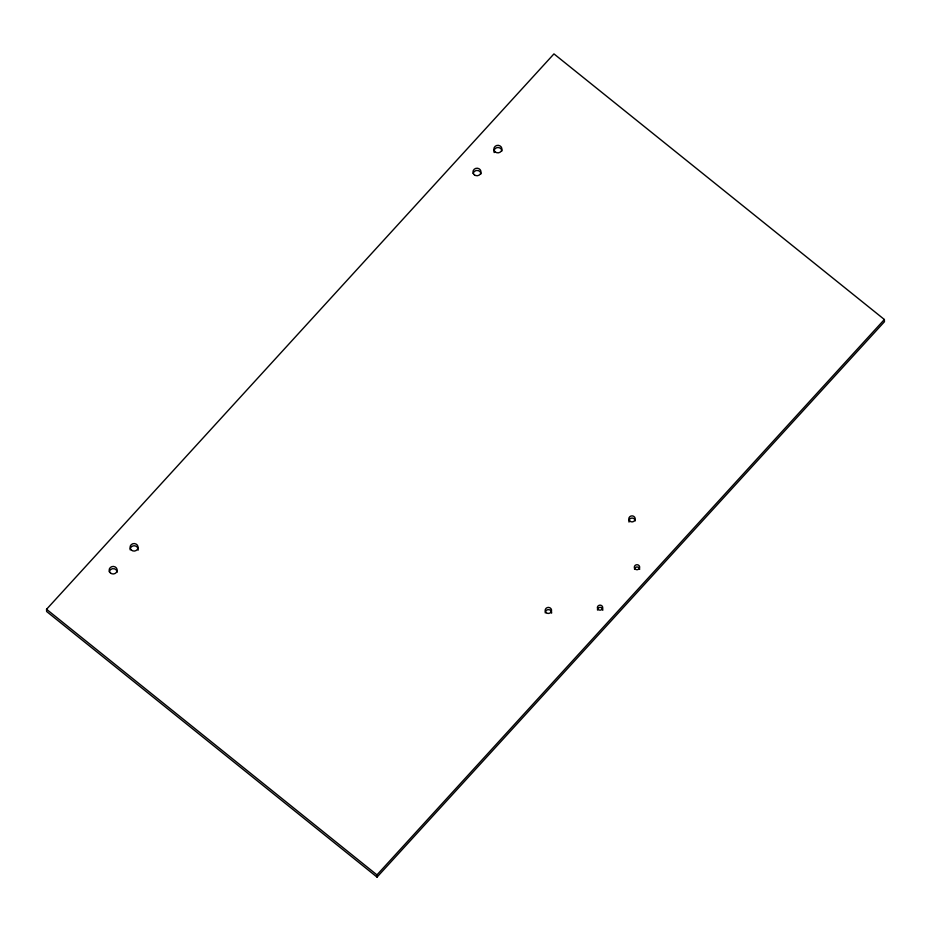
<?xml version="1.0" encoding="UTF-8"?>
<svg xmlns="http://www.w3.org/2000/svg" width="931" height="931" viewBox="0 0 931 931"><rect width="100%" height="100%" fill="white"/><g stroke="black" fill="none" stroke-linecap="round" stroke-linejoin="round"><path stroke-width="1.4" d="M46.55 609.281L553.957 53.893L884.38 319.508L884.45 321.719L377.043 877.107L46.62 611.492L46.55 609.281L376.962 874.896L377.043 877.107M376.962 874.896L884.38 319.508M629.042 522.093A3.2 3.014 -1.9 0 1 631.416 518.148A3.2 3.014 -1.9 0 1 635.268 520.848M545.24 612.877A3.2 3.014 -1.9 0 1 548.615 609.63A3.2 3.014 -1.9 0 1 551.583 613.18M494.186 152.556A4.003 3.759 -1.9 0 1 497.154 147.622A4.003 3.759 -1.9 0 1 501.96 150.997M109.288 571.727A4.003 3.759 -1.9 0 1 117.225 572.111M130.142 549.825A4.003 3.759 -1.9 0 1 134.367 545.775A4.003 3.759 -1.9 0 1 138.079 550.209M473.123 173.503A4.003 3.759 -1.9 0 1 481.059 173.888M634.442 568.969A2.677 2.502 -1.9 0 1 639.737 569.237M597.469 610.061A2.677 2.502 -1.9 0 1 600.274 607.361A2.677 2.502 -1.9 0 1 602.753 610.317M629.903 521.162A3.2 3.014 -1.9 0 0 635.151 519.428A3.2 3.014 -1.9 0 0 630.939 516.042A3.2 3.014 -1.9 0 0 629.903 521.162M110.545 573.065A4.003 3.759 -1.9 0 0 117.097 570.889A4.003 3.759 -1.9 0 0 111.836 566.653A4.003 3.759 -1.9 0 0 110.545 573.065M546.264 612.714A3.2 3.014 -1.9 0 0 551.513 610.969A3.2 3.014 -1.9 0 0 547.3 607.582A3.2 3.014 -1.9 0 0 546.264 612.714M131.457 550.174A4.003 3.759 -1.9 0 0 137.997 547.998A4.003 3.759 -1.9 0 0 132.737 543.774A4.003 3.759 -1.9 0 0 131.457 550.174M495.28 151.951A4.003 3.759 -1.9 0 0 501.832 149.775A4.003 3.759 -1.9 0 0 496.572 145.539A4.003 3.759 -1.9 0 0 495.28 151.951M474.368 174.83A4.003 3.759 -1.9 0 0 480.92 172.654A4.003 3.759 -1.9 0 0 475.66 168.43A4.003 3.759 -1.9 0 0 474.368 174.83M635.256 569.12A2.677 2.502 -1.9 0 0 639.62 567.677A2.677 2.502 -1.9 0 0 636.117 564.849A2.677 2.502 -1.9 0 0 635.256 569.12M598.307 609.561A2.677 2.502 -1.9 0 0 602.683 608.106A2.677 2.502 -1.9 0 0 599.168 605.29A2.677 2.502 -1.9 0 0 598.307 609.561"/></g></svg>
